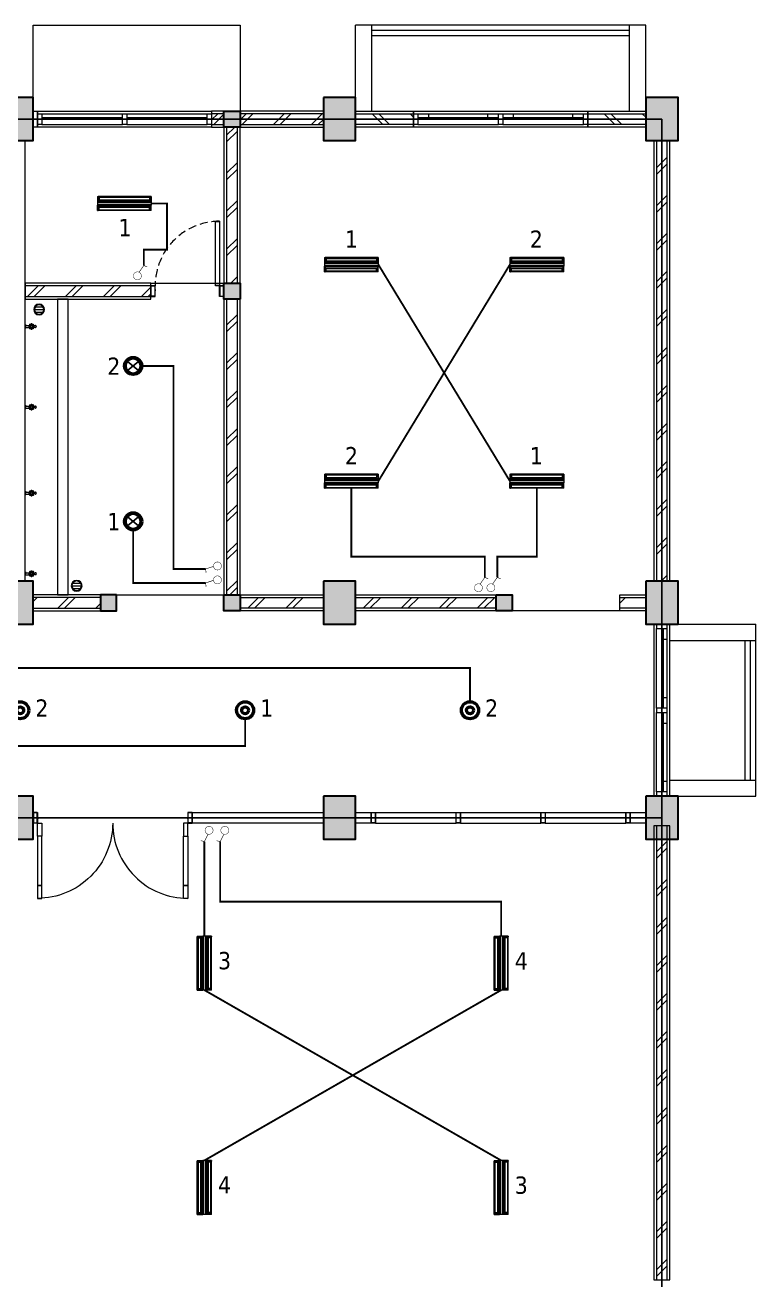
# Model space of a CAD drawing. Header units: millimetres. Extents: x -17012 to 17775, y -5570 to 5430.
# Drawn here: x -4903 to -3543, y -3588 to -1253 of the extents above; entities that cross this region are included whole.
import ezdxf

# ---------------------------------------------------------------- set-up
doc = ezdxf.new("R2010")
doc.units = ezdxf.units.MM
doc.linetypes.add('DASHED2', pattern=[0.375, 0.25, -0.125])
doc.linetypes.add('HIDDEN', pattern=[0.375, 0.25, -0.125])
for name, color, linetype, lineweight in [('ars', 11, 'Continuous', 5), ('dinding', 5, 'Continuous', 15), ('HACH', 252, 'Continuous', 0), ('kabel', 1, 'Continuous', 50), ('KOLOM', 1, 'Continuous', 30), ('kus', 63, 'Continuous', 15), ('LAMPU-LISTRIK', 22, 'Continuous', 0), ('lan', 7, 'Continuous', 15), ('Notasi', 2, 'Continuous', 20), ('PARTISI', 190, 'Continuous', 9), ('SANITAIR', 4, 'Continuous', 5), ('sol kol', 8, 'Continuous', 0)]:
    doc.layers.add(name, color=color, linetype=linetype, lineweight=lineweight)
doc.layers.add('as', color=1, linetype='Continuous', plot=False)
doc.layers.add('D1', color=1, linetype='Continuous')
doc.layers.add('potongan', color=210, linetype='Continuous')
doc.styles.add('tahoma', font='tahoma.ttf')
pattern_1 = [(45, (-6417.746, -3643.213), (-35.35534, 35.35534), []), (45, (-6405.246, -3643.213), (-35.35534, 35.35534), [])]
pattern_2 = [(45, (-6217.746, -3643.213), (-35.3553, 35.3553), []), (45, (-6205.246, -3643.213), (-35.3553, 35.3553), [])]

# ---------------------------------------------------------------- blocks, each defined once
blk = doc.blocks.new('K1')
at = {"layer": 'KOLOM'}
blk.add_lwpolyline([(0.2, 0.15), (-0.2, 0.15), (-0.2, -0.15), (0.2, -0.15), (0.2, 0.15)], dxfattribs=at)
blk = doc.blocks.new('KP')
at = {"layer": 'KOLOM'}
blk.add_lwpolyline([(0.075, -0.075), (-0.075, -0.075), (-0.075, 0.075), (0.075, 0.075), (0.075, -0.075)], dxfattribs=at)
blk = doc.blocks.new('P 60')
at = {"linetype": 'HIDDEN', "ltscale": 0.3}
blk.add_lwpolyline([(-0.64, 0.1, -0.414214), (-0.04, 0.7, -1.303225)], format="xyb", dxfattribs=at)
for points in [[(-0.04, 0.7), (-0.04, 0.1), (-0.08, 0.1), (-0.08, 0.7)], [(-0.042, 0.698), (-0.042, 0.102), (-0.078, 0.102), (-0.078, 0.698)], [(-0.635, 0.06), (-0.64, 0.06), (-0.64, 0.061), (-0.64, 0.1), (-0.68, 0.1), (-0.68, 0), (-0.64, 0), (-0.64, 0.056), (-0.635, 0.058)], [(-0.642, 0.002), (-0.678, 0.002), (-0.678, 0.098), (-0.642, 0.098)], [(-0.045, 0.06), (-0.04, 0.06), (-0.04, 0.061), (-0.04, 0.1), (0, 0.1), (0, 0), (-0.04, 0), (-0.04, 0.056), (-0.045, 0.058)], [(-0.038, 0.002), (-0.002, 0.002), (-0.002, 0.098), (-0.038, 0.098)]]:
    blk.add_lwpolyline(points, close=True)
blk = doc.blocks.new('KRAN ATAS')
for p, q in [((-0.019, 0.001), (-0.019, 0)), ((-0.019, 0), (0, 0)), ((-0.018, 0.002), (0, 0.002)), ((-0.009, 0.006), (-0.009, 0.04)), ((0.018, 0.002), (0, 0.002)), ((0.019, 0), (0, 0)), ((0.009, 0.006), (0.009, 0.04)), ((0.019, 0.001), (0.019, 0))]:
    blk.add_line(p, q)
for centre, radius, start, end in [((-0.021, 0.06), 0.0057, 92.509, 270.0343), ((-0.02, 0.06), 0.0057, 105.45, 257.2407), ((0, 0.06), 0.0223, 89.786, 270.2141), ((-0.015, 0.075), 0.0057, 47.464, 224.6597), ((-0.015, 0.074), 0.0057, 60.3207, 212.5415), ((-0.014, 0.046), 0.0057, 154.4974, 295.7282), ((-0.015, 0.045), 0.0057, 142.579, 307.6346), ((-0.018, 0.001), 0.0005, 90, 180), ((0, 0.06), 0.0162, 89.7094, 270.2949), ((-0.013, 0.006), 0.004, 270, 0), ((-0.041, 0.09), 0.0331, 343.1048, 7.2203), ((0, 0.06), 0.0102, 89.532, 270.4679), ((0, 0.096), 0.00865, 90, 191.4881), ((0, 0.08), 0.0057, 89.095, 165.324), ((0, 0.079), 0.0057, 89.095, 152.5938), ((0, 0.041), 0.0057, 205.9652, 266.0615), ((0, 0.04), 0.0057, 191.86, 266.0615), ((0, 0.096), 0.00865, 348.5119, 90), ((0, 0.08), 0.0057, 14.676, 90.905), ((0, 0.079), 0.0057, 27.4062, 90.905), ((0, 0.06), 0.0223, 269.7859, 90.214), ((0, 0.06), 0.0162, 269.7051, 90.2906), ((0, 0.06), 0.0102, 269.5321, 90.468), ((0, 0.04), 0.0057, 273.9385, 348.14), ((0, 0.041), 0.0057, 273.9385, 334.0348), ((0.041, 0.09), 0.0331, 172.7797, 196.8952), ((0.013, 0.006), 0.004, 180, 270), ((0.015, 0.045), 0.0057, 232.3654, 37.421), ((0.015, 0.075), 0.0057, 315.3403, 132.536), ((0.015, 0.074), 0.0057, 327.4585, 119.6793), ((0.014, 0.046), 0.0057, 244.2718, 25.5026), ((0.018, 0.001), 0.0005, 0, 90), ((0.021, 0.06), 0.0057, 269.9657, 87.491), ((0.02, 0.06), 0.0057, 282.7593, 74.55)]:
    blk.add_arc(centre, radius, start, end)
blk = doc.blocks.new('*X4')
at = {"color": 0}
for p, q in [((18.491, 19.193), (18.579, 19.193)), ((18.499, 19.218), (18.572, 19.218)), ((18.499, 19.168), (18.572, 19.168))]:
    blk.add_line(p, q, dxfattribs=at)
blk = doc.blocks.new('SFLOOR')
for radius in [0.05, 0.0442]:
    blk.add_circle((0, 0), radius)
blk.add_blockref('*X4', (-18.535, -19.193))
blk = doc.blocks.new('TL')
at = {"layer": 'LAMPU-LISTRIK', "color": 60, "ltscale": 2}
for p, q in [((2018540, -298573), (2018540, -298677)), ((2018540, -298573), (2018552, -298573)), ((2018552, -298573), (2018552, -298656)), ((2018563, -298601), (2018552, -298601)), ((2018563, -298604), (2018552, -298604)), ((2018563, -298622), (2018552, -298622)), ((2018563, -298624), (2018552, -298624)), ((2018563, -298597), (2018563, -298629)), ((2019512, -298590), (2018570, -298590)), ((2019512, -298635), (2018570, -298635)), ((2018572, -298590), (2018572, -298635)), ((2019511, -298590), (2019511, -298635)), ((2019519, -298597), (2019519, -298629)), ((2019519, -298601), (2019531, -298601)), ((2019519, -298604), (2019531, -298604)), ((2019519, -298622), (2019531, -298622)), ((2019519, -298624), (2019531, -298624)), ((2019542, -298573), (2019531, -298573)), ((2019531, -298573), (2019531, -298656)), ((2019542, -298573), (2019542, -298677)), ((2018552, -298656), (2018540, -298656)), ((2018540, -298677), (2018540, -298734)), ((2019542, -298677), (2018540, -298677)), ((2019542, -298688), (2018540, -298688)), ((2019542, -298723), (2018540, -298723)), ((2018540, -298838), (2018540, -298734)), ((2019542, -298734), (2018540, -298734)), ((2018552, -298755), (2018540, -298755)), ((2018540, -298838), (2018552, -298838)), ((2019538, -298656), (2018546, -298656)), ((2018552, -298838), (2018552, -298755)), ((2018563, -298787), (2018552, -298787)), ((2018563, -298790), (2018552, -298790)), ((2018563, -298807), (2018552, -298807)), ((2018563, -298810), (2018552, -298810)), ((2018563, -298814), (2018563, -298782)), ((2019512, -298776), (2018570, -298776)), ((2019512, -298821), (2018570, -298821)), ((2018572, -298821), (2018572, -298776)), ((2019511, -298821), (2019511, -298776)), ((2019519, -298814), (2019519, -298782)), ((2019519, -298787), (2019531, -298787)), ((2019519, -298790), (2019531, -298790)), ((2019519, -298807), (2019531, -298807)), ((2019519, -298810), (2019531, -298810)), ((2019531, -298656), (2019542, -298656)), ((2019531, -298838), (2019531, -298755)), ((2019531, -298755), (2019542, -298755)), ((2019542, -298838), (2019531, -298838)), ((2019542, -298677), (2019542, -298734)), ((2019542, -298838), (2019542, -298734))]:
    blk.add_line(p, q, dxfattribs=at)
at = {"layer": 'LAMPU-LISTRIK', "color": 60}
for p, q in [((2018552, -298573), (2019531, -298573)), ((2018552, -298755), (2019531, -298755)), ((2018552, -298838), (2019531, -298838))]:
    blk.add_line(p, q, dxfattribs=at)
at = {"layer": 'LAMPU-LISTRIK', "color": 60, "ltscale": 2}
for centre, start, end in [((2018570, -298597), 90, 180), ((2018570, -298629), 180, 270), ((2019512, -298597), 0, 90), ((2019512, -298629), 270, 0), ((2018570, -298782), 90, 180), ((2018570, -298814), 180, 270), ((2019512, -298782), 0, 90), ((2019512, -298814), 270, 0)]:
    blk.add_arc(centre, 6.78, start, end, dxfattribs=at)
blk = doc.blocks.new('GEH')
at = {"layer": 'D1', "color": 60, "const_width": 6.12}
for points in [[(2070579, -300138, -0.991808), (2070694, -300139)], [(2070579, -300139, 0.991808), (2070694, -300138)]]:
    blk.add_lwpolyline(points, format="xyb", dxfattribs=at)
at = {"layer": 'D1', "color": 60, "const_width": 8.16}
for points in [[(2070636, -300082), (2070659, -299965)], [(2070659, -299965), (2070712, -299965)]]:
    blk.add_lwpolyline(points, dxfattribs=at)
blk = doc.blocks.new('RV2')
at = {"layer": 'kabel', "color": 2, "linetype": 'Continuous'}
for radius in [15.9, 6.34]:
    blk.add_circle((936836.5, 350587.4), radius, dxfattribs=at)
blk = doc.blocks.new('ROSET')
at = {"layer": 'kabel', "color": 2, "linetype": 'Continuous'}
blk.add_circle((917212.6, 345614.4), 15.9, dxfattribs=at)
at = {"layer": 'potongan', "color": 2, "ltscale": 150}
for p, q in [((917202.4, 345622.9), (917222.8, 345606)), ((917222.8, 345622.9), (917202.4, 345606))]:
    blk.add_line(p, q, dxfattribs=at)
blk.add_circle((917212.6, 345614.4), 13.2, dxfattribs=at)

msp = doc.modelspace()

# ---------------------------------------------------------------- hatches: boundary and pattern name
at = {"layer": 'ars'}
h = msp.add_hatch(dxfattribs=at)
h.set_pattern_fill('TEMBOK', color=256, scale=50)
h.set_pattern_definition([(45, (-4665.746, -3378.213), (-35.3553, 35.3553), []), (45, (-4653.246, -3378.213), (-35.3553, 35.3553), [])])
h.paths.add_polyline_path([(-4532.7, -1418.2), (-4555.7, -1418.2), (-4555.7, -1438.2), (-4532.7, -1438.2)])
h = msp.add_hatch(dxfattribs=at)
h.set_pattern_fill('TEMBOK', color=256, scale=50)
h.set_pattern_definition([(45, (-4612.746, -3378.213), (-35.3553, 35.3553), []), (45, (-4600.246, -3378.213), (-35.3553, 35.3553), [])])
h.paths.add_polyline_path([(-4347.7, -1418.2), (-4502.7, -1418.2), (-4502.7, -1438.2), (-4347.7, -1438.2)])
h = msp.add_hatch(dxfattribs=at)
h.set_pattern_fill('TEMBOK', color=256, scale=50)
h.set_pattern_definition([(315, (-5127.746, -1113.213), (-35.3553, -35.3553), []), (315, (-5115.246, -1113.213), (-35.3553, -35.3553), [])])
h.paths.add_polyline_path([(-4179.7, -1438.2), (-4287.7, -1438.2), (-4287.7, -1418.2), (-4179.7, -1418.2)])
h = msp.add_hatch(dxfattribs=at)
h.set_pattern_fill('TEMBOK', color=256, scale=50)
h.set_pattern_definition([(315, (-4695.746, -1113.213), (-35.3553, -35.3553), []), (315, (-4683.246, -1113.213), (-35.3553, -35.3553), [])])
h.paths.add_polyline_path([(-3747.7, -1438.2), (-3855.7, -1438.2), (-3855.7, -1418.2), (-3747.7, -1418.2)])
h = msp.add_hatch(dxfattribs=at)
h.set_pattern_fill('TEMBOK', color=256, scale=50)
h.set_pattern_definition(pattern_2)
h.paths.add_polyline_path([(-4507.7, -1733.2), (-4507.7, -1443.2), (-4527.7, -1443.2), (-4527.7, -1733.2)])
h = msp.add_hatch(dxfattribs=at)
h.set_pattern_fill('TEMBOK', color=256, scale=50)
h.set_pattern_definition(pattern_1)
h.paths.add_polyline_path([(-3707.7, -2288.2), (-3707.7, -1468.2), (-3727.7, -1468.2), (-3727.7, -2288.2)])
h = msp.add_hatch(dxfattribs=at)
h.set_pattern_fill('TEMBOK', color=256, scale=50)
h.set_pattern_definition(pattern_2)
h.paths.add_polyline_path([(-4902.7, -1758.2), (-4668.7, -1758.2), (-4668.7, -1738.2), (-4902.7, -1738.2)])
h = msp.add_hatch(dxfattribs=at)
h.set_pattern_fill('TEMBOK', color=256, scale=50)
h.set_pattern_definition(pattern_2)
h.paths.add_polyline_path([(-4527.7, -1763.2), (-4527.7, -2313.2), (-4507.7, -2313.2), (-4507.7, -1763.2)])
h = msp.add_hatch(dxfattribs=at)
h.set_pattern_fill('TEMBOK', color=256, scale=50)
h.set_pattern_definition(pattern_2)
h.paths.add_polyline_path([(-4887.7, -2338.2), (-4762.7, -2338.2), (-4762.7, -2318.2), (-4887.7, -2318.2)])
h = msp.add_hatch(dxfattribs=at)
h.set_pattern_fill('TEMBOK', color=256, scale=50)
h.set_pattern_definition(pattern_2)
h.paths.add_polyline_path([(-4347.7, -2338.2), (-4502.7, -2338.2), (-4502.7, -2318.2), (-4347.7, -2318.2)])
h = msp.add_hatch(dxfattribs=at)
h.set_pattern_fill('TEMBOK', color=256, scale=50)
h.set_pattern_definition([(45, (-6002.746, -3643.213), (-35.3553, 35.3553), []), (45, (-5990.246, -3643.213), (-35.3553, 35.3553), [])])
h.paths.add_polyline_path([(-4026.1, -2338.2), (-4287.7, -2338.2), (-4287.7, -2318.2), (-4026.1, -2318.2)])
h = msp.add_hatch(dxfattribs=at)
h.set_pattern_fill('TEMBOK', color=256, scale=50)
h.set_pattern_definition([(45, (-5617.746, -3643.213), (-35.3553, 35.3553), []), (45, (-5605.246, -3643.213), (-35.3553, 35.3553), [])])
h.paths.add_polyline_path([(-3747.7, -2338.2), (-3796.1, -2338.2), (-3796.1, -2318.2), (-3747.7, -2318.2)])
h = msp.add_hatch(dxfattribs=at)
h.set_pattern_fill('TEMBOK', color=256, scale=50)
h.set_pattern_definition(pattern_1)
h.paths.add_polyline_path([(-3707.7, -3588.2), (-3707.7, -2743.2), (-3727.7, -2743.2), (-3727.7, -3588.2)])
at = {"layer": 'sol kol'}
for points in [[(-4947.7, -1388.2), (-4947.7, -1468.2), (-4887.7, -1468.2), (-4887.7, -1388.2)], [(-4347.7, -1388.2), (-4347.7, -1468.2), (-4287.7, -1468.2), (-4287.7, -1388.2)], [(-3747.7, -1388.2), (-3747.7, -1468.2), (-3687.7, -1468.2), (-3687.7, -1388.2)], [(-4502.7, -1443.2), (-4532.7, -1443.2), (-4532.7, -1413.2), (-4502.7, -1413.2)], [(-4502.7, -1763.2), (-4532.7, -1763.2), (-4532.7, -1733.2), (-4502.7, -1733.2)], [(-4947.7, -2288.2), (-4947.7, -2368.2), (-4887.7, -2368.2), (-4887.7, -2288.2)], [(-4347.7, -2288.2), (-4347.7, -2368.2), (-4287.7, -2368.2), (-4287.7, -2288.2)], [(-3747.7, -2288.2), (-3747.7, -2368.2), (-3687.7, -2368.2), (-3687.7, -2288.2)], [(-4732.7, -2313.2), (-4762.7, -2313.2), (-4762.7, -2343.2), (-4732.7, -2343.2)], [(-4532.7, -2313.2), (-4502.7, -2313.2), (-4502.7, -2343.2), (-4532.7, -2343.2)], [(-4026.1, -2313.2), (-3996.1, -2313.2), (-3996.1, -2343.2), (-4026.1, -2343.2)], [(-4947.7, -2688.2), (-4947.7, -2768.2), (-4887.7, -2768.2), (-4887.7, -2688.2)], [(-4347.7, -2688.2), (-4347.7, -2768.2), (-4287.7, -2768.2), (-4287.7, -2688.2)], [(-3747.7, -2688.2), (-3747.7, -2768.2), (-3687.7, -2768.2), (-3687.7, -2688.2)]]:
    msp.add_hatch(color=256, dxfattribs=at).paths.add_polyline_path(points)

# ---------------------------------------------------------------- linework, layer by layer
at = {"layer": 'ars'}
for points in [[(-3777.7, -1263.2), (-4257.7, -1263.2)], [(-3777.7, -1273.2), (-4257.7, -1273.2)], [(-3562.7, -2658.2), (-3562.7, -2398.2)], [(-3552.7, -2658.2), (-3552.7, -2398.2)]]:
    msp.add_lwpolyline(points, dxfattribs=at)
for points in [[(-4532.7, -1418.2), (-4555.7, -1418.2), (-4555.7, -1438.2), (-4532.7, -1438.2)], [(-4347.7, -1418.2), (-4502.7, -1418.2), (-4502.7, -1438.2), (-4347.7, -1438.2)], [(-4179.7, -1438.2), (-4287.7, -1438.2), (-4287.7, -1418.2), (-4179.7, -1418.2)], [(-3747.7, -1438.2), (-3855.7, -1438.2), (-3855.7, -1418.2), (-3747.7, -1418.2)], [(-4507.7, -1733.2), (-4507.7, -1443.2), (-4527.7, -1443.2), (-4527.7, -1733.2)], [(-3707.7, -2288.2), (-3707.7, -1468.2), (-3727.7, -1468.2), (-3727.7, -2288.2)], [(-4902.7, -1758.2), (-4668.7, -1758.2), (-4668.7, -1738.2), (-4902.7, -1738.2)], [(-4527.7, -1763.2), (-4527.7, -2313.2), (-4507.7, -2313.2), (-4507.7, -1763.2)], [(-4887.7, -2338.2), (-4762.7, -2338.2), (-4762.7, -2318.2), (-4887.7, -2318.2)], [(-4347.7, -2338.2), (-4502.7, -2338.2), (-4502.7, -2318.2), (-4347.7, -2318.2)], [(-4026.1, -2338.2), (-4287.7, -2338.2), (-4287.7, -2318.2), (-4026.1, -2318.2)], [(-3747.7, -2338.2), (-3796.1, -2338.2), (-3796.1, -2318.2), (-3747.7, -2318.2)], [(-3707.7, -3588.2), (-3707.7, -2743.2), (-3727.7, -2743.2), (-3727.7, -3588.2)]]:
    msp.add_lwpolyline(points, close=True, dxfattribs=at)
at = {"layer": 'as'}
for points in [[(-3717.7, -1428.2), (-4917.7, -1428.2)], [(-3717.7, -1428.2), (-3717.7, -3628.2)], [(-3717.7, -2728.2), (-5717.7, -2728.2)]]:
    msp.add_lwpolyline(points, dxfattribs=at)
at = {"layer": 'dinding'}
for points in [[(-4887.7, -1413.2), (-4879.7, -1413.2), (-4879.7, -1443.2), (-4887.7, -1443.2)], [(-4532.7, -1413.2), (-4555.7, -1413.2), (-4555.7, -1443.2), (-4532.7, -1443.2)], [(-4347.7, -1413.2), (-4502.7, -1413.2), (-4502.7, -1443.2), (-4347.7, -1443.2)], [(-4179.7, -1443.2), (-4287.7, -1443.2), (-4287.7, -1413.2), (-4179.7, -1413.2)], [(-3747.7, -1443.2), (-3855.7, -1443.2), (-3855.7, -1413.2), (-3747.7, -1413.2)], [(-4502.7, -1733.2), (-4502.7, -1443.2), (-4532.7, -1443.2), (-4532.7, -1733.2)], [(-4902.7, -2288.2), (-4902.7, -1468.2), (-4932.7, -1468.2), (-4932.7, -2288.2)], [(-3702.7, -2288.2), (-3702.7, -1468.2), (-3732.7, -1468.2), (-3732.7, -2288.2)], [(-4902.7, -1763.2), (-4668.7, -1763.2), (-4668.7, -1733.2), (-4902.7, -1733.2)], [(-4842.7, -1763.2), (-4842.7, -2313.2), (-4822.7, -2313.2), (-4822.7, -1763.2), (-4833.2, -1763.2)], [(-4532.7, -1763.2), (-4532.7, -2313.2), (-4502.7, -2313.2), (-4502.7, -1763.2)], [(-4887.7, -2343.2), (-4762.7, -2343.2), (-4762.7, -2313.2), (-4887.7, -2313.2)], [(-4347.7, -2343.2), (-4502.7, -2343.2), (-4502.7, -2313.2), (-4347.7, -2313.2)], [(-4026.1, -2343.2), (-4287.7, -2343.2), (-4287.7, -2313.2), (-4026.1, -2313.2)], [(-3747.7, -2343.2), (-3796.1, -2343.2), (-3796.1, -2313.2), (-3747.7, -2313.2)], [(-3702.7, -3588.2), (-3702.7, -2743.2), (-3732.7, -2743.2), (-3732.7, -3588.2)]]:
    msp.add_lwpolyline(points, close=True, dxfattribs=at)
at = {"layer": 'HACH', "color": 6, "linetype": 'DASHED2', "ltscale": 90, "const_width": 3.5}
for points in [[(-4667.9, -1585.3), (-4638.7, -1585.3), (-4638.7, -1671), (-4681.8, -1671), (-4681.8, -1700.5)], [(-4245.4, -1698.8), (-4000.5, -2101.8)], [(-4000.5, -1698.8), (-4245.4, -2101.8)], [(-4685.8, -1887.5), (-4626.5, -1887.5), (-4626.5, -2265.3), (-4566.8, -2265.3)], [(-4047.2, -2280.9), (-4047.2, -2242.2), (-4295.5, -2242.2), (-4295.5, -2115)], [(-3950.5, -2115), (-3950.5, -2242.2), (-4024, -2242.2), (-4024, -2280.9)], [(-4701.6, -2192.6), (-4701.6, -2291.2), (-4566.8, -2291.2)], [(-4074.8, -2512.3), (-4074.8, -2449.4), (-6405.3, -2449.4), (-6405.3, -2426), (-6466.8, -2426)], [(-4493.3, -2544.1), (-4493.3, -2594.7), (-6432, -2594.7), (-6432, -2455.3), (-6466.8, -2455.3)], [(-4569.1, -2772.6), (-4569.1, -2948.7)], [(-4539.7, -2772.6), (-4539.7, -2884.4), (-4016.8, -2884.4), (-4016.8, -2948.7)], [(-4569.1, -3048.9), (-4016.8, -3366)], [(-4569.1, -3366), (-4016.8, -3048.9)]]:
    msp.add_lwpolyline(points, dxfattribs=at)
at = {"layer": 'kus'}
for p, q in [((-4871.7, -1418.2), (-4721.7, -1418.2)), ((-4713.7, -1418.2), (-4563.7, -1418.2)), ((-4171.7, -1418.2), (-4021.7, -1418.2)), ((-4151.7, -1425.2), (-4151.7, -1418.2)), ((-4041.7, -1425.2), (-4041.7, -1418.2)), ((-4013.7, -1418.2), (-3863.7, -1418.2)), ((-3993.7, -1425.2), (-3993.7, -1418.2)), ((-3883.7, -1425.2), (-3883.7, -1418.2)), ((-4871.7, -1438.2), (-4721.7, -1438.2)), ((-4713.7, -1438.2), (-4563.7, -1438.2)), ((-4171.7, -1425.2), (-4021.7, -1425.2)), ((-4171.7, -1438.2), (-4021.7, -1438.2)), ((-4013.7, -1425.2), (-3863.7, -1425.2)), ((-4013.7, -1438.2), (-3863.7, -1438.2)), ((-3727.7, -2524.2), (-3727.7, -2376.2)), ((-3714.7, -2524.2), (-3714.7, -2376.2)), ((-3707.7, -2524.2), (-3707.7, -2376.2)), ((-3714.7, -2396.2), (-3707.7, -2396.2)), ((-3714.7, -2504.2), (-3707.7, -2504.2)), ((-3727.7, -2680.2), (-3727.7, -2532.2)), ((-3714.7, -2680.2), (-3714.7, -2532.2)), ((-3707.7, -2680.2), (-3707.7, -2532.2)), ((-3714.7, -2552.2), (-3707.7, -2552.2)), ((-3714.7, -2660.2), (-3707.7, -2660.2)), ((-4250.7, -2718.2), (-4100.7, -2718.2)), ((-4092.7, -2718.2), (-3942.7, -2718.2)), ((-3934.7, -2718.2), (-3784.7, -2718.2)), ((-4250.7, -2738.2), (-4100.7, -2738.2)), ((-4092.7, -2738.2), (-3942.7, -2738.2)), ((-3934.7, -2738.2), (-3784.7, -2738.2))]:
    msp.add_line(p, q, dxfattribs=at)
at = {"layer": 'kus', "linetype": 'HIDDEN'}
for p, q in [((-4871.7, -1425.2), (-4721.7, -1425.2)), ((-4713.7, -1425.2), (-4563.7, -1425.2)), ((-4250.7, -2728.2), (-4100.7, -2728.2)), ((-4092.7, -2728.2), (-3942.7, -2728.2)), ((-3934.7, -2728.2), (-3784.7, -2728.2))]:
    msp.add_line(p, q, dxfattribs=at)
at = {"layer": 'kus'}
for points in [[(-4879.7, -1418.2), (-4871.7, -1418.2), (-4871.7, -1438.2), (-4879.7, -1438.2)], [(-4721.7, -1418.2), (-4713.7, -1418.2), (-4713.7, -1438.2), (-4721.7, -1438.2)], [(-4563.7, -1418.2), (-4555.7, -1418.2), (-4555.7, -1438.2), (-4563.7, -1438.2)], [(-4179.7, -1418.2), (-4171.7, -1418.2), (-4171.7, -1438.2), (-4179.7, -1438.2)], [(-4021.7, -1418.2), (-4013.7, -1418.2), (-4013.7, -1438.2), (-4021.7, -1438.2)], [(-3863.7, -1418.2), (-3855.7, -1418.2), (-3855.7, -1438.2), (-3863.7, -1438.2)], [(-3707.7, -2376.2), (-3707.7, -2368.2), (-3727.7, -2368.2), (-3727.7, -2376.2)], [(-3707.7, -2532.2), (-3707.7, -2524.2), (-3727.7, -2524.2), (-3727.7, -2532.2)], [(-3707.7, -2688.2), (-3707.7, -2680.2), (-3727.7, -2680.2), (-3727.7, -2688.2)], [(-4878.8, -2730.2), (-4879.7, -2730.2), (-4879.7, -2730.5), (-4879.7, -2738.2), (-4887.7, -2738.2), (-4887.7, -2718.2), (-4879.7, -2718.2), (-4879.7, -2729.5), (-4878.8, -2729.9)], [(-4880.1, -2718.6), (-4887.3, -2718.6), (-4887.3, -2737.8), (-4880.1, -2737.8)], [(-4600.7, -2730.2), (-4599.7, -2730.2), (-4599.7, -2730.5), (-4599.7, -2738.2), (-4591.7, -2738.2), (-4591.7, -2718.2), (-4599.7, -2718.2), (-4599.7, -2729.5), (-4600.7, -2729.9)], [(-4599.3, -2718.6), (-4592.1, -2718.6), (-4592.1, -2737.8), (-4599.3, -2737.8)], [(-4250.7, -2738.2), (-4258.7, -2738.2), (-4258.7, -2718.2), (-4250.7, -2718.2)], [(-4251.1, -2737.8), (-4258.3, -2737.8), (-4258.3, -2718.6), (-4251.1, -2718.6)], [(-4092.7, -2738.2), (-4100.7, -2738.2), (-4100.7, -2718.2), (-4092.7, -2718.2)], [(-4093.1, -2737.8), (-4100.3, -2737.8), (-4100.3, -2718.6), (-4093.1, -2718.6)], [(-3934.7, -2738.2), (-3942.7, -2738.2), (-3942.7, -2718.2), (-3934.7, -2718.2)], [(-3935.1, -2737.8), (-3942.3, -2737.8), (-3942.3, -2718.6), (-3935.1, -2718.6)], [(-3776.7, -2738.2), (-3784.7, -2738.2), (-3784.7, -2718.2), (-3776.7, -2718.2)], [(-3777.1, -2737.8), (-3784.3, -2737.8), (-3784.3, -2718.6), (-3777.1, -2718.6)], [(-4879.7, -2738.2), (-4871.7, -2738.2), (-4871.7, -2762.2), (-4879.7, -2762.2)], [(-4599.7, -2738.2), (-4607.7, -2738.2), (-4607.7, -2762.2), (-4599.7, -2762.2)], [(-4879.7, -2854.2), (-4871.7, -2854.2), (-4871.7, -2762.2), (-4879.7, -2762.2)], [(-4599.7, -2854.2), (-4607.7, -2854.2), (-4607.7, -2762.2), (-4599.7, -2762.2)], [(-4879.7, -2878.2), (-4871.7, -2878.2), (-4871.7, -2854.2), (-4879.7, -2854.2)], [(-4599.7, -2878.2), (-4607.7, -2878.2), (-4607.7, -2854.2), (-4599.7, -2854.2)]]:
    msp.add_lwpolyline(points, close=True, dxfattribs=at)
for points in [[(-4739.7, -2738.2, -0.414214), (-4879.7, -2878.2, -1.303225)], [(-4739.7, -2738.2, 0.414214), (-4599.7, -2878.2, 1.303225)]]:
    msp.add_lwpolyline(points, format="xyb", dxfattribs=at)
at = {"layer": 'lan'}
for p, q in [((-4887.7, -1388.2), (-4887.7, -1253.2)), ((-4887.7, -1253.2), (-4502.7, -1253.2)), ((-4502.7, -1253.2), (-4502.7, -1413.2)), ((-4287.7, -1388.2), (-4287.7, -1253.2)), ((-4257.7, -1413.2), (-4257.7, -1253.2)), ((-3777.7, -1413.2), (-3777.7, -1253.2)), ((-3747.7, -1388.2), (-3747.7, -1253.2)), ((-4668.7, -1733.2), (-4532.7, -1733.2)), ((-4732.7, -2313.2), (-4532.7, -2313.2)), ((-3796.1, -2343.2), (-3996.1, -2343.2)), ((-3687.7, -2368.2), (-3542.7, -2368.2)), ((-3702.7, -2398.2), (-3542.7, -2398.2)), ((-3702.7, -2658.2), (-3542.7, -2658.2))]:
    msp.add_line(p, q, dxfattribs=at)
for points in [[(-3747.7, -1253.2), (-4287.7, -1253.2)], [(-3687.7, -2688.2), (-3542.7, -2688.2), (-3542.7, -2368.2)]]:
    msp.add_lwpolyline(points, dxfattribs=at)
for points in [[(-4879.7, -1413.2), (-4555.7, -1413.2), (-4555.7, -1443.2), (-4879.7, -1443.2)], [(-4179.7, -1413.2), (-3855.7, -1413.2), (-3855.7, -1443.2), (-4179.7, -1443.2)], [(-3702.7, -2688.2), (-3702.7, -2368.2), (-3732.7, -2368.2), (-3732.7, -2688.2)]]:
    msp.add_lwpolyline(points, close=True, dxfattribs=at)
msp.add_point((-4493.3, -2544.1), dxfattribs=at)
at = {"layer": 'PARTISI'}
for points in [[(-4591.7, -2718.2), (-4347.7, -2718.2), (-4347.7, -2738.2), (-4591.7, -2738.2)], [(-4287.7, -2718.2), (-4258.7, -2718.2), (-4258.7, -2738.2), (-4287.7, -2738.2)], [(-3776.7, -2718.2), (-3747.7, -2718.2), (-3747.7, -2738.2), (-3776.7, -2738.2)]]:
    msp.add_lwpolyline(points, close=True, dxfattribs=at)

# ---------------------------------------------------------------- block references
at = {"layer": 'D1', "xscale": -0.09999999997671694, "yscale": 0.09999999997671694, "zscale": 0.1}
for p in [(197186.1, 28285.3), (197608.6, 28171.7), (197953.7, 28171.7), (197608.6, 27768.7), (197953.7, 27768.7)]:
    msp.add_blockref('TL', p, dxfattribs=at)
at = {"layer": 'D1'}
for name, p, xscale, yscale, zscale, rotation in [('GEH', (-233932, 144675.4), 0.1300000000523234, 0.1299999998882413, 0.13, 335.6846204686649), ('GEH', (-75524, 260311.6), -0.1300000000539802, 0.1299999998882413, 0.13, 96.87928346888123), ('GEH', (-75524, 260285.7), -0.1300000000539802, 0.1299999998882413, 0.13, 96.87928346888123), ('GEH', (-233297.4, 144095), 0.1300000000523234, 0.1299999998882413, 0.13, 335.6846204686649), ('GEH', (-233274.2, 144095), 0.1300000000523234, 0.1299999998882413, 0.13, 335.6846204686649), ('GEH', (245309, -110208.7), 0.130000000054641, 0.1299999998882413, 0.13, 164.977305242579), ('GEH', (245338.4, -110208.7), 0.130000000054641, 0.1299999998882413, 0.13, 164.977305242579), ('TL', (25301.5, -204902.9), -0.09999999997671694, 0.09999999997671694, 0.1, 270), ('TL', (25853.7, -204902.9), -0.09999999997671694, 0.09999999997671694, 0.1, 270), ('TL', (25301.5, -205320.2), -0.09999999997671694, 0.09999999997671694, 0.1, 270), ('TL', (25853.7, -205320.2), -0.09999999997671694, 0.09999999997671694, 0.1, 270)]:
    msp.add_blockref(name, p, dxfattribs=dict(at, xscale=xscale, yscale=yscale, zscale=zscale, rotation=rotation))
at = {"layer": 'KOLOM', "yscale": 200, "zscale": 200}
for name, p, xscale, rotation in [('K1', (-4917.7, -1428.2), 200, 90), ('K1', (-4317.7, -1428.2), 200, 90), ('K1', (-3717.7, -1428.2), 200, 90), ('K1', (-4917.7, -2328.2), 200, 90), ('K1', (-4317.7, -2328.2), 200, 90), ('K1', (-3717.7, -2328.2), 200, 90), ('KP', (-4747.7, -2328.2), -200, 180), ('KP', (-4517.7, -2328.2), 200, 180), ('KP', (-4011.1, -2328.2), 200, 180), ('K1', (-4917.7, -2728.2), 200, 90), ('K1', (-4317.7, -2728.2), 200, 90), ('K1', (-3717.7, -2728.2), 200, 90)]:
    msp.add_blockref(name, p, dxfattribs=dict(at, xscale=xscale, rotation=rotation))
at = {"layer": 'KOLOM', "xscale": 200, "yscale": 200, "zscale": 200}
for p in [(-4517.7, -1428.2), (-4517.7, -1748.2)]:
    msp.add_blockref('KP', p, dxfattribs=at)
at = {"layer": 'kus', "xscale": 200, "yscale": 200, "zscale": 200}
msp.add_blockref('P 60', (-4532.7, -1758.2), dxfattribs=at)
at = {"layer": 'potongan'}
for name, p in [('ROSET', (-921914.3, -347501.9)), ('ROSET', (-921914.3, -347791.1)), ('RV2', (-941748.3, -353115.6)), ('RV2', (-941329.8, -353115.6)), ('RV2', (-940911.3, -353115.6))]:
    msp.add_blockref(name, p, dxfattribs=at)
at = {"layer": 'SANITAIR', "yscale": 200, "zscale": 200}
for name, p, xscale, rotation in [('SFLOOR', (-4876.7, -1782.5), -200, 180), ('KRAN ATAS', (-4902.7, -1814.1), 200, 270), ('KRAN ATAS', (-4902.7, -1964.1), 200, 270), ('KRAN ATAS', (-4902.7, -2124.1), 200, 270), ('KRAN ATAS', (-4902.7, -2274.1), 200, 270), ('SFLOOR', (-4806.8, -2296.5), -200, 180)]:
    msp.add_blockref(name, p, dxfattribs=dict(at, xscale=xscale, rotation=rotation))

# ---------------------------------------------------------------- texts
at = {"layer": 'Notasi', "color": 3, "style": 'tahoma'}
for s, p in [('1', (-4729.1, -1646)), ('1', (-4307.5, -1667.6)), ('2', (-3963.5, -1667.6)), ('2', (-4749.7, -1904)), ('2', (-4307.5, -2070.6)), ('1', (-3963.5, -2070.6)), ('1', (-4749.7, -2193.2)), ('2', (-4883.6, -2540.2)), ('1', (-4465.1, -2540.2)), ('2', (-4046.6, -2540.2)), ('3', (-4543.6, -3010.2)), ('4', (-3991.4, -3010.7)), ('4', (-4543.6, -3427.4)), ('3', (-3991.4, -3428))]:
    msp.add_text(s, height=32.2, dxfattribs=at).set_placement(p)

doc.saveas('drawing.dxf')
